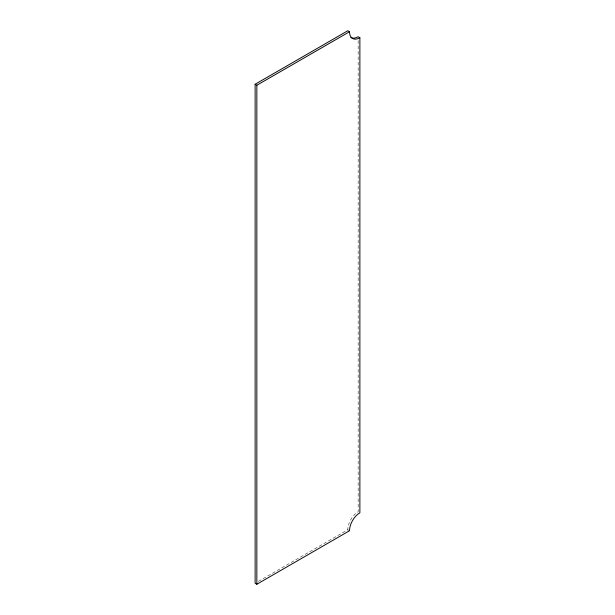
<?xml version="1.0" encoding="UTF-8"?>
<svg xmlns="http://www.w3.org/2000/svg" width="615" height="615" viewBox="0 0 615 615"><rect width="100%" height="100%" fill="white"/><g stroke="black" fill="none" stroke-linecap="round" stroke-linejoin="round"><path stroke-width="0.46" stroke-dasharray="3.08 2.31" d="M258.423 581.344L347.79 529.746A14.668 8.464 -60 0 1 358.153 511.788L358.153 39.614M347.79 529.746L349.512 530.745"/><path stroke-width="0.92" d="M255.117 84.255L347.79 30.75L349.512 31.749A14.668 8.464 -60 0 0 359.883 37.738L359.883 512.787A14.668 8.464 -60 0 0 349.512 530.745L256.847 584.25L255.117 583.251L255.117 84.255L256.847 85.254L349.512 31.749M359.883 37.738L358.153 36.739A14.668 8.464 -60 0 1 350.827 37.461M256.847 85.254L256.847 584.25"/></g></svg>
